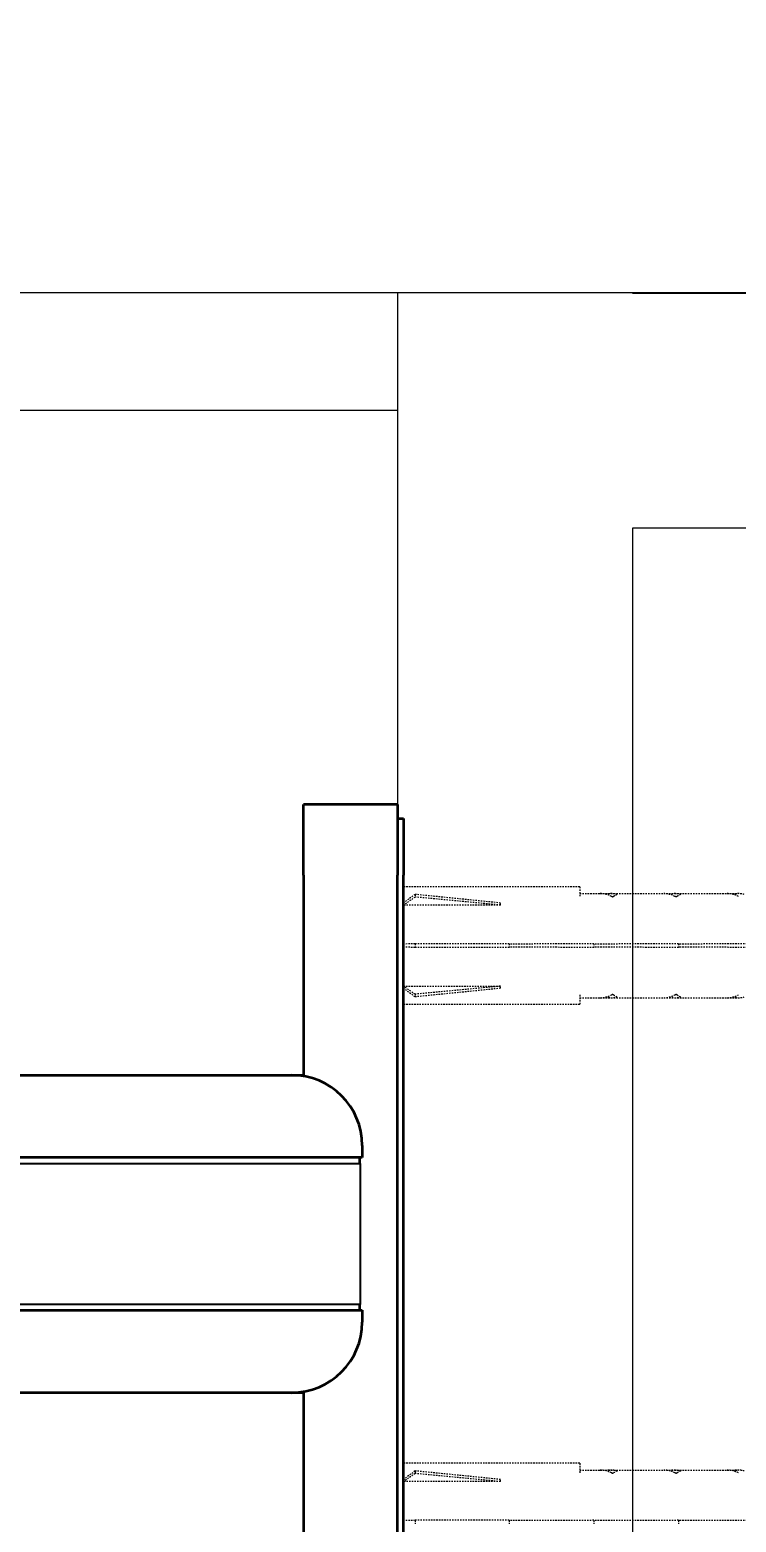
# Model space of a CAD drawing. Header units: inches. Extents: x 258415 to 640093, y 441672 to 945769.
# Drawn here: x 310820.7 to 310880.8, y 469539.6 to 469666.4 of the extents above; entities that cross this region are included whole.
import ezdxf

# ---------------------------------------------------------------- set-up
doc = ezdxf.new("R2010")
doc.units = ezdxf.units.IN
doc.header["$MEASUREMENT"] = 0
doc.linetypes.add('VERDECKT2', pattern=[0.1875, 0.125, -0.0625])
for name, color, linetype, lineweight in [('A-ANNO-IDEN', 4, 'Continuous', 18), ('Beschlag', 5, 'Continuous', 35), ('CQ Marble', 6, 'Continuous', 0), ('Verdeckt', 250, 'VERDECKT2', 15)]:
    doc.layers.add(name, color=color, linetype=linetype, lineweight=lineweight)
for name, color, linetype in [('A-DIMESNION-1', 7, 'Continuous'), ('GLASS INT', 4, 'Continuous'), ('grab bar', 7, 'Continuous')]:
    doc.layers.add(name, color=color, linetype=linetype)
doc.styles.get("Standard").update_dxf_attribs({"font": 'arial.ttf'})
doc.dimstyles.new('CQ Anno', dxfattribs={"dimscale": 40, "dimtxt": 2.2, "dimasz": 0.75, "dimexe": 1, "dimexo": 0.5, "dimgap": 0.5, "dimtad": 1, "dimrnd": 1, "dimdsep": 46, "dimtxsty": 'Standard', "dimblk": 'x-04-bw-gf-dim-50$0$DIM12', "dimcen": 0.0025, "dimdle": 0.5, "dimclrd": 8, "dimclre": 8, "dimclrt": 2, "dimazin": 2, "dimtfac": 1, "dimtix": 1, "dimtmove": 1, "dimatfit": 0, "dimfxl": 50, "dimtolj": 1, "dimtzin": 0, "dimlwd": -1, "dimarcsym": 1})

# ---------------------------------------------------------------- blocks, each defined once
blk = doc.blocks.new('ff-12 marble')
at = {"layer": 'CQ Marble', "elevation": 0}
for points in [[(312405.44, 469434.09), (312405.44, 467944.11), (312105.01, 467944.11), (312105.01, 467744.09), (311312.49, 467744.09), (311312.49, 467944.11), (311011.99, 467944.11), (311011.99, 469644.09), (310851.99, 469644.09), (310851.99, 467944.11)], [(312425.44, 469439.09), (312425.44, 467924.11), (312125.01, 467924.11), (312125.01, 467724.09), (311292.49, 467724.09), (311292.49, 467924.11), (310991.99, 467924.11), (310991.99, 469624.09), (310871.99, 469624.09), (310871.99, 467944.11)]]:
    blk.add_lwpolyline(points, dxfattribs=at)
blk = doc.blocks.new('mwe agitus L_7110 plan')
at = {"layer": 'Beschlag'}
for p, q in [((114944.03, 7980.54), (114936.03, 7980.54)), ((114936.03, 7974.54), (114936.03, 7980.54)), ((114944.03, 7980.54), (114944.03, 7974.54)), ((114944.03, 7979.34), (114944.53, 7979.34)), ((114944.53, 7979.34), (114944.53, 7974.54)), ((114936.03, 7974.54), (114936.03, 7957.45)), ((114944.03, 7913.54), (114944.03, 7974.54)), ((114944.53, 7913.54), (114944.53, 7974.54)), ((114859.03, 7957.54), (114935.03, 7957.54)), ((114935.03, 7957.54), (114936.03, 7957.54)), ((114936.03, 7957.54), (114936.03, 7957.45)), ((114941.03, 7950.54), (114859.03, 7950.54)), ((114940.84, 7950.04), (114940.84, 7950.54)), ((114941.03, 7951.54), (114941.03, 7950.54)), ((114940.84, 7937.54), (114940.84, 7938.04)), ((114859.03, 7937.54), (114941.03, 7937.54)), ((114941.03, 7937.54), (114941.03, 7936.54)), ((114935.03, 7930.54), (114859.03, 7930.54)), ((114936.03, 7930.54), (114935.03, 7930.54)), ((114936.03, 7930.62), (114936.03, 7930.54)), ((114936.03, 7930.62), (114936.03, 7913.54))]:
    blk.add_line(p, q, dxfattribs=at)
for centre, start, end in [((114935.03, 7951.54), 0, 90), ((114935.03, 7936.54), 270, 0)]:
    blk.add_arc(centre, 6, start, end, dxfattribs=at)
at = {"layer": 'Verdeckt'}
for p, q in [((114959.53, 7973.54), (114944.53, 7973.54)), ((114959.53, 7973.54), (114959.53, 7972.72)), ((114945.53, 7972.89), (114944.53, 7972.16)), ((114945.53, 7972.67), (114944.53, 7971.98)), ((114952.8, 7971.98), (114944.53, 7971.98)), ((114952.8, 7972.16), (114945.53, 7972.89)), ((114945.53, 7972.89), (114945.53, 7972.67)), ((114952.8, 7971.98), (114945.53, 7972.67)), ((114952.8, 7971.98), (114952.8, 7972.16)), ((114959.53, 7972.96), (114961.28, 7972.96)), ((114961.28, 7972.96), (114962.2, 7972.96)), ((114962.2, 7972.96), (114966.68, 7972.96)), ((114966.68, 7972.96), (114967.6, 7972.96)), ((114967.6, 7972.96), (114972.08, 7972.96)), ((114972.08, 7972.96), (114973, 7972.96)), ((114945.53, 7968.69), (114944.53, 7968.67)), ((114945.53, 7968.38), (114944.53, 7968.41)), ((114953.53, 7968.69), (114945.53, 7968.69)), ((114945.53, 7968.69), (114945.53, 7968.38)), ((114953.53, 7968.38), (114945.53, 7968.38)), ((114960.73, 7968.69), (114953.53, 7968.67)), ((114953.53, 7968.69), (114953.53, 7968.38)), ((114960.73, 7968.38), (114953.53, 7968.41)), ((114967.93, 7968.69), (114960.73, 7968.67)), ((114960.73, 7968.69), (114960.73, 7968.38)), ((114967.93, 7968.38), (114960.73, 7968.41)), ((114975.13, 7968.69), (114967.93, 7968.67)), ((114967.93, 7968.69), (114967.93, 7968.38)), ((114975.13, 7968.38), (114967.93, 7968.41)), ((114944.53, 7965.09), (114952.8, 7965.09)), ((114945.53, 7964.41), (114944.53, 7965.09)), ((114945.53, 7964.18), (114944.53, 7964.91)), ((114952.8, 7965.09), (114945.53, 7964.41)), ((114952.8, 7964.91), (114945.53, 7964.18)), ((114945.53, 7964.41), (114945.53, 7964.18)), ((114952.8, 7964.91), (114952.8, 7965.09)), ((114959.53, 7964.35), (114959.53, 7963.54)), ((114959.53, 7963.54), (114944.53, 7963.54)), ((114959.53, 7964.11), (114961.28, 7964.11)), ((114961.28, 7964.11), (114962.2, 7964.11)), ((114962.2, 7964.11), (114966.68, 7964.11)), ((114966.68, 7964.11), (114967.6, 7964.11)), ((114967.6, 7964.11), (114972.08, 7964.11)), ((114972.08, 7964.11), (114973, 7964.11)), ((114959.53, 7924.54), (114944.53, 7924.54)), ((114945.53, 7923.89), (114944.53, 7923.16)), ((114952.8, 7923.16), (114945.53, 7923.89)), ((114945.53, 7923.89), (114945.53, 7923.67)), ((114959.53, 7924.54), (114959.53, 7923.72)), ((114959.53, 7923.96), (114961.28, 7923.96)), ((114961.28, 7923.96), (114962.2, 7923.96)), ((114962.2, 7923.96), (114966.68, 7923.96)), ((114966.68, 7923.96), (114967.6, 7923.96)), ((114967.6, 7923.96), (114972.08, 7923.96)), ((114972.08, 7923.96), (114973, 7923.96)), ((114945.53, 7923.67), (114944.53, 7922.98)), ((114952.8, 7922.98), (114944.53, 7922.98)), ((114952.8, 7922.98), (114945.53, 7923.67)), ((114952.8, 7922.98), (114952.8, 7923.16)), ((114945.53, 7919.69), (114944.53, 7919.67)), ((114953.53, 7919.69), (114945.53, 7919.69)), ((114945.53, 7919.69), (114945.53, 7919.38)), ((114960.73, 7919.69), (114953.53, 7919.67)), ((114953.53, 7919.69), (114953.53, 7919.38)), ((114967.93, 7919.69), (114960.73, 7919.67)), ((114960.73, 7919.69), (114960.73, 7919.38)), ((114975.13, 7919.69), (114967.93, 7919.67)), ((114967.93, 7919.69), (114967.93, 7919.38))]:
    blk.add_line(p, q, dxfattribs=at)
for centre, major_axis, start_param, end_param in [((114961.28, 7971.46), (1.73, 0), 0.991293, 1.570796), ((114962.2, 7971.46), (1.73, 0), 1.261443, 1.838647), ((114959.07, 7968.54), (-5.77, 0), 4.111542, 4.132886), ((114964.78, 7968.54), (0, 5), 0.579503, 0.600847), ((114963.12, 7971.46), (0, -1.5), 3.450946, 3.721096), ((114966.68, 7971.46), (1.73, 0), 0.991293, 1.570796), ((114967.6, 7971.46), (1.73, 0), 1.261443, 1.838647), ((114964.47, 7968.54), (-5.77, 0), 4.111542, 4.132886), ((114970.18, 7968.54), (0, 5), 0.579503, 0.600847), ((114968.52, 7971.46), (0, -1.5), 3.450946, 3.721096), ((114972.08, 7971.46), (1.73, 0), 0.991293, 1.570796), ((114973, 7971.46), (1.73, 0), 1.261443, 1.838647), ((114961.28, 7965.61), (-1.73, 0), 1.570796, 2.1503), ((114959.07, 7968.54), (-5.77, 0), 2.1503, 2.171643), ((114964.78, 7968.54), (0, 5), 2.540746, 2.562089), ((114963.12, 7965.61), (0, 1.5), 2.562089, 2.83224), ((114966.68, 7965.61), (-1.73, 0), 1.570796, 2.1503), ((114964.47, 7968.54), (-5.77, 0), 2.1503, 2.171643), ((114970.18, 7968.54), (0, 5), 2.540746, 2.562089), ((114968.52, 7965.61), (0, 1.5), 2.562089, 2.83224), ((114972.08, 7965.61), (-1.73, 0), 1.570796, 2.1503), ((114962.2, 7965.61), (-1.73, 0), 1.302946, 1.880149), ((114967.6, 7965.61), (-1.73, 0), 1.302946, 1.880149), ((114973, 7965.61), (-1.73, 0), 1.302946, 1.880149), ((114961.28, 7922.46), (1.73, 0), 0.991293, 1.570796), ((114962.2, 7922.46), (1.73, 0), 1.261443, 1.838647), ((114963.12, 7922.46), (0, -1.5), 3.450946, 3.721096), ((114966.68, 7922.46), (1.73, 0), 0.991293, 1.570796), ((114967.6, 7922.46), (1.73, 0), 1.261443, 1.838647), ((114968.52, 7922.46), (0, -1.5), 3.450946, 3.721096), ((114972.08, 7922.46), (1.73, 0), 0.991293, 1.570796), ((114973, 7922.46), (1.73, 0), 1.261443, 1.838647), ((114959.07, 7919.54), (-5.77, 0), 4.111542, 4.132886), ((114964.78, 7919.54), (0, 5), 0.579503, 0.600847), ((114964.47, 7919.54), (-5.77, 0), 4.111542, 4.132886), ((114970.18, 7919.54), (0, 5), 0.579503, 0.600847)]:
    blk.add_ellipse(centre, major_axis=major_axis, ratio=0.866667, start_param=start_param, end_param=end_param, dxfattribs=at)
blk = doc.blocks.new('ff-12 glass door')
at = {"layer": 'CQ Marble'}
for p, q in [((310851.99, 469644.09, 0), (309584.98, 469644.09, 0)), ((310851.99, 469634.09, 0), (309584.98, 469634.09, 0))]:
    blk.add_line(p, q, dxfattribs=at)
at = {"layer": 'GLASS INT', "elevation": 0}
blk.add_lwpolyline([(310514.35, 469558.09), (310514.35, 469570.09), (310848.81, 469570.09), (310848.81, 469558.09), (310514.35, 469558.09)], dxfattribs=at)
at = {"layer": 'A-ANNO-IDEN'}
blk.add_blockref('mwe agitus L_7110 plan', (195907.96, 461620.06, 0), dxfattribs=at)
blk = doc.blocks.new('x-04-bw-gf-dim-50$0$DIM12')
blk.add_line((0, -1), (0, 1))
at = {"color": 8}
blk.add_line((-1, 0), (1, 0), dxfattribs=at)
blk.add_circle((0, 0), 0.5)
blk = doc.blocks.new('*D222')
at = {"layer": 'A-DIMESNION-1', "color": 8, "lineweight": -2, "ltscale": 0.05, "transparency": 16777216}
for p, q in [((310871.99, 469644.09), (311626.3, 469644.09)), ((311031.99, 467948.11), (311626.3, 467948.11))]:
    blk.add_line(p, q, dxfattribs=at)
at = {"layer": 'A-DIMESNION-1', "color": 8, "ltscale": 0.05, "transparency": 16777216}
blk.add_line((311586.3, 469624.09), (311586.3, 467968.11), dxfattribs=at)
at = {"layer": 'Defpoints', "color": 0, "linetype": 'Continuous', "ltscale": 0.05, "transparency": 16777216}
for p in [(310851.99, 469644.09, 0), (311011.99, 467948.11), (311586.3, 467948.11)]:
    blk.add_point(p, dxfattribs=at)
at = {"layer": 'A-DIMESNION-1', "color": 8, "linetype": 'Continuous', "ltscale": 0.05, "transparency": 16777216, "xscale": 20, "yscale": 20, "zscale": 20}
for p, rotation in [((311586.3, 469644.09), 90), ((311586.3, 467948.11), 270)]:
    blk.add_blockref('x-04-bw-gf-dim-50$0$DIM12', p, dxfattribs=dict(at, rotation=rotation))
at = {"layer": 'A-DIMESNION-1', "color": 2, "linetype": 'Continuous', "ltscale": 0.05, "transparency": 16777216, "insert": (311557.84, 468796.1), "char_height": 44, "attachment_point": 5, "rotation": 90}
blk.add_mtext('\\A1;1696', dxfattribs=at)
blk = doc.blocks.new('*D223')
at = {"layer": 'A-DIMESNION-1', "color": 8, "lineweight": -2, "ltscale": 0.05, "transparency": 16777216}
for p, q in [((310861.99, 471084.09), (311626.3, 471084.09)), ((310871.99, 469644.09), (311626.3, 469644.09))]:
    blk.add_line(p, q, dxfattribs=at)
at = {"layer": 'A-DIMESNION-1', "color": 8, "ltscale": 0.05, "transparency": 16777216}
blk.add_line((311586.3, 469664.09), (311586.3, 471064.09), dxfattribs=at)
at = {"layer": 'Defpoints', "color": 0, "linetype": 'Continuous', "ltscale": 0.05, "transparency": 16777216}
for p in [(310841.99, 471084.09, 0), (311586.3, 471084.09), (310851.99, 469644.09, 0)]:
    blk.add_point(p, dxfattribs=at)
at = {"layer": 'A-DIMESNION-1', "color": 8, "linetype": 'Continuous', "ltscale": 0.05, "transparency": 16777216, "xscale": 20, "yscale": 20, "zscale": 20}
for p, rotation in [((311586.3, 471084.09), 90), ((311586.3, 469644.09), 270)]:
    blk.add_blockref('x-04-bw-gf-dim-50$0$DIM12', p, dxfattribs=dict(at, rotation=rotation))
at = {"layer": 'A-DIMESNION-1', "color": 2, "linetype": 'Continuous', "ltscale": 0.05, "transparency": 16777216, "insert": (311557.84, 470364.09), "char_height": 44, "attachment_point": 5, "rotation": 90}
blk.add_mtext('\\A1;1440', dxfattribs=at)

msp = doc.modelspace()

# ---------------------------------------------------------------- block references
at = {"layer": 'grab bar'}
for name in ['ff-12 marble', 'ff-12 glass door']:
    msp.add_blockref(name, (0, 0), dxfattribs=at)

# ---------------------------------------------------------------- dimensions: what is measured, and where the dimension line sits
at = {"layer": 'A-DIMESNION-1', "color": 64, "linetype": 'Continuous', "ltscale": 0.05}
for base, p2, angle, picture, middle in [((311586.302, 471084.094), (310841.989, 471084.094, 0), 270, '*D223', (311557.837, 470364.094)), ((311586.302, 467948.111), (311011.989, 467948.111), 90, '*D222', (311557.837, 468796.102))]:
    dim = msp.add_linear_dim(base=base, p1=(310851.989, 469644.094, 0), p2=p2, angle=angle, dimstyle='CQ Anno', override={"dimscale": 0, "dimasz": 1, "dimexe": 2, "dimexo": 1, "dimgap": 0.3, "dimcen": 0.005}, dxfattribs=at)
    dim.commit()
    dim.dimension.update_dxf_attribs({"geometry": picture, "text_midpoint": middle})

doc.saveas('drawing.dxf')
